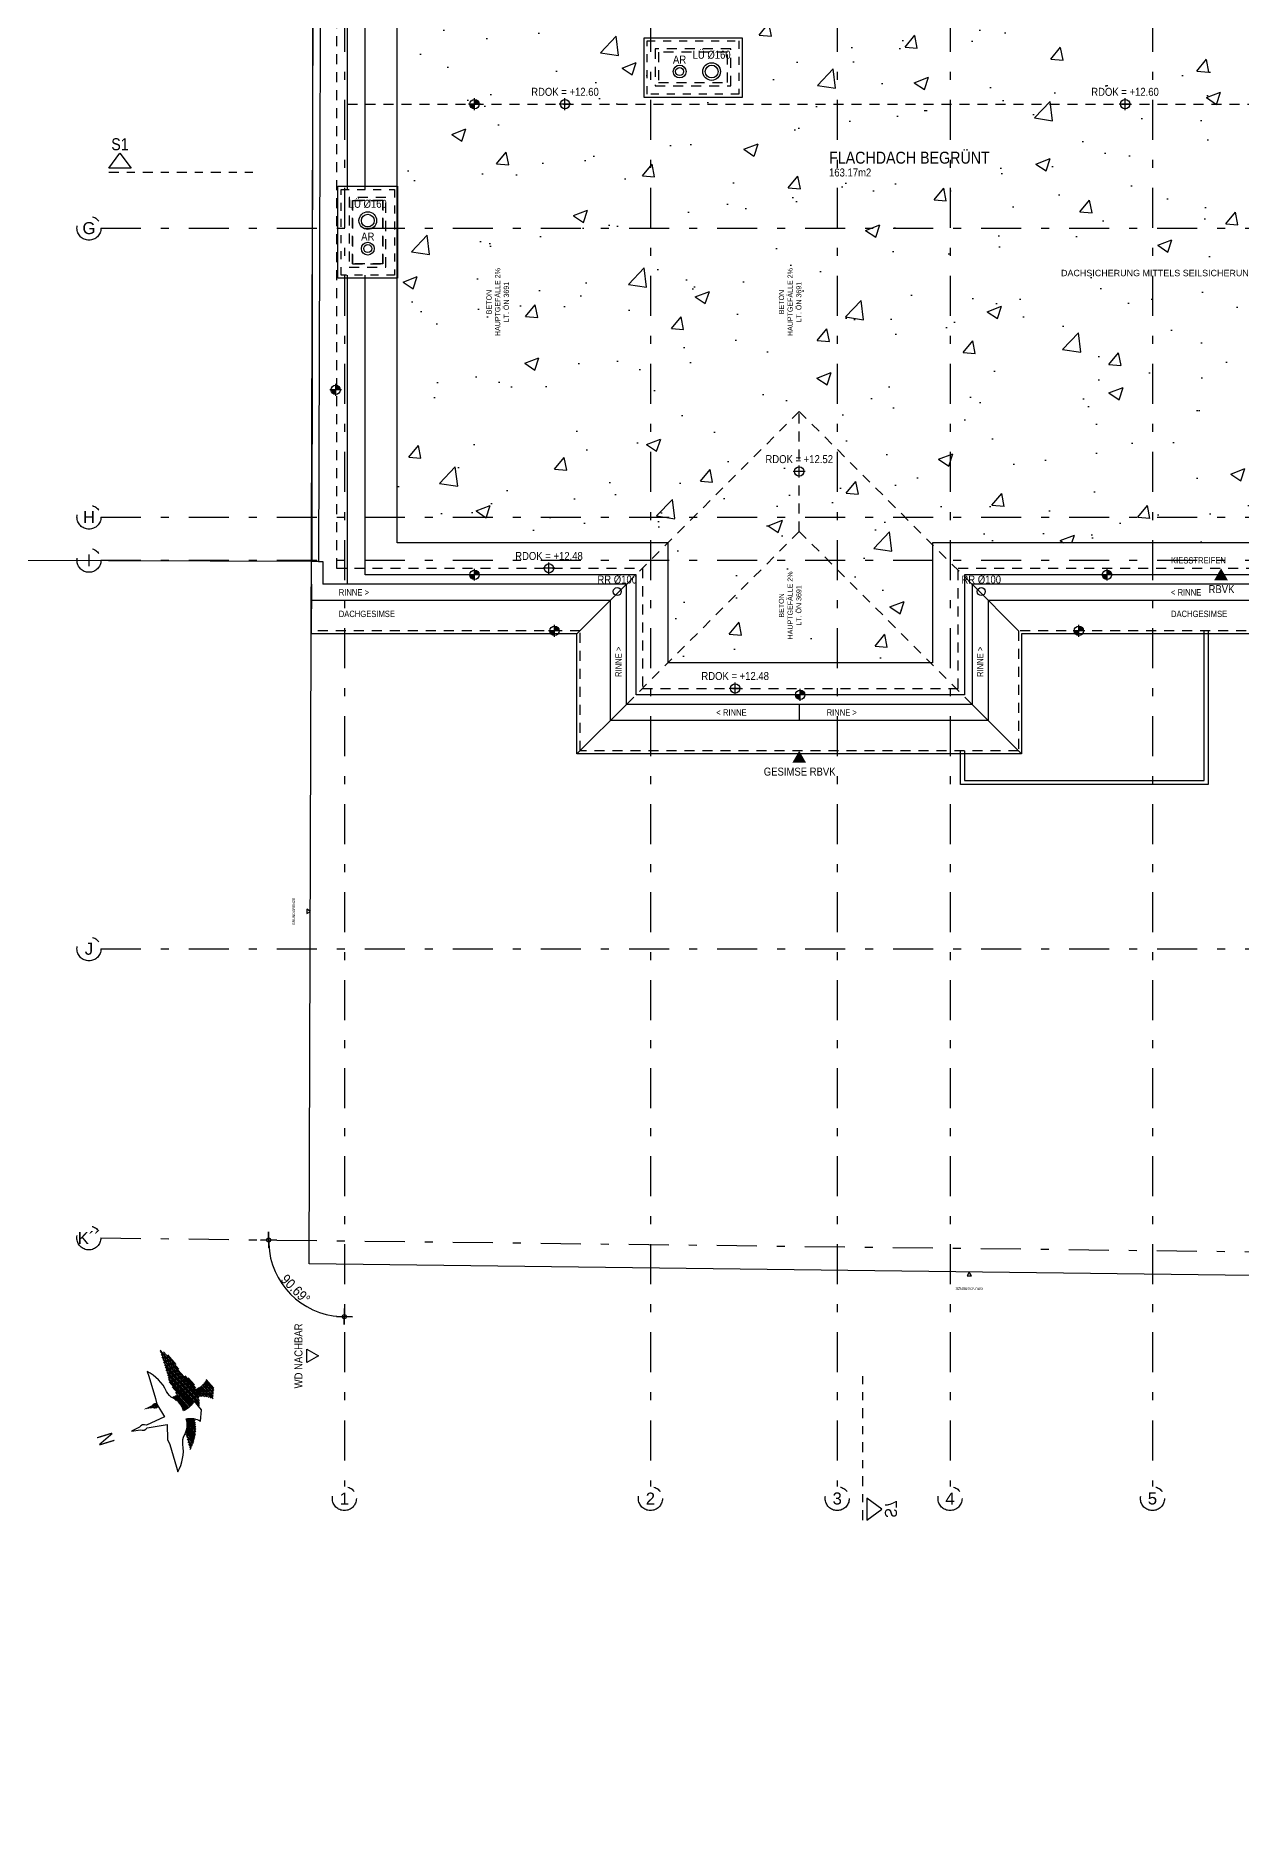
# Model space of a CAD drawing. Header units: millimetres. Extents: x 2821 to 2886, y 1688 to 1792.
# Drawn here: x 2850.16 to 2865.22, y 1706.77 to 1729.22 of the extents above; entities that cross this region are included whole.
import ezdxf
from ezdxf.enums import TextEntityAlignment as Align

# ---------------------------------------------------------------- set-up
doc = ezdxf.new("R2010")
doc.units = ezdxf.units.MM
for name, pattern in [('DASHDOT', [1, 0.5, -0.25, 0, -0.25]), ('HIDDEN2', [0.1875, 0.125, -0.0625]), ('STRICHPUNKT', [1, 0.5, -0.25, 0, -0.25]), ('STRICHPUNKTX2', [2, 1, -0.5, 0, -0.5])]:
    doc.linetypes.add(name, pattern=pattern)
for name, color, linetype in [('00-TXT---------M0', 8, 'Continuous'), ('01-HID-G00-L04-ENTWÄSSERUNG', 8, 'HIDDEN2'), ('01-SCH-G00-L04-M0', 8, 'STRICHPUNKTX2'), ('01-SYM-G00-L04-M0', 8, 'Continuous'), ('01-TXT---------M0', 1, 'Continuous'), ('01-TXT---------PP', 1, 'Continuous'), ('01-TXT-G00-L04-M0', 1, 'Continuous'), ('02-ANS-G00-L04-M0', 8, 'Continuous'), ('02-AXO-G00-L04-M0', 8, 'STRICHPUNKT'), ('02-DIM-G00-L04-ACHSEN', 8, 'Continuous'), ('02-FIL-G00-L04-GRÜN', 72, 'Continuous'), ('02-HID-G00-L04-M0', 8, 'HIDDEN2'), ('02-TWB-G00-L04-M0', 5, 'Continuous'), ('03-ANS-G00-L04-M0', 8, 'Continuous'), ('03-SYM-G00-L04-M0', 8, 'Continuous'), ('07-TXT---------M0', 8, 'Continuous'), ('09-FIL-G00-L04-BLAU', 161, 'Continuous'), ('09-VER-G00-L04-GEBÄUDE', 5, 'Continuous'), ('09-VER-G00-L04-GRUNDSTÜCKSGRENZE', 161, 'Continuous')]:
    doc.layers.add(name, color=color, linetype=linetype)
doc.styles.add('ARIAL', font='arial.ttf', dxfattribs={"width": 0.85})
doc.styles.add('NORM7', font='norm.shx', dxfattribs={"width": 0.65})
doc.styles.get("Standard").update_dxf_attribs({"font": 'arial.ttf'})
doc.dimstyles.new('pp chromy&schneider', dxfattribs={"dimscale": 0.005, "dimtxt": 25, "dimasz": 10, "dimexe": 0, "dimexo": 0, "dimgap": 5, "dimtad": 1, "dimdec": 1, "dimlfac": 100, "dimrnd": 0.1, "dimzin": 9, "dimdsep": 46, "dimtxsty": 'ARIAL', "dimblk": 'c&s kote', "dimcen": 0, "dimse1": 1, "dimse2": 1, "dimclrd": 8, "dimclrt": 8, "dimadec": 0, "dimazin": 0, "dimtfac": 0.75, "dimtdec": 1, "dimtix": 1, "dimtmove": 2, "dimatfit": 0, "dimldrblk": 'NONE', "dimfxl": 1, "dimtolj": 1, "dimlwd": -1, "dimarcsym": 0})

# ---------------------------------------------------------------- blocks, each defined once
blk = doc.blocks.new('01-HK3')
blk.add_lwpolyline([(0, 0), (0.042, 0.073), (-0.042, 0.073)], close=True)
at = {"color": 0, "style": 'ARIAL', "width": 0.85}
blk.add_attdef('HEIGHT', text='', height=0.05, dxfattribs=at).set_placement((0, 0.35), align=Align.TOP_CENTER)
blk = doc.blocks.new('schnittführung')
at = {"color": 4, "linetype": 'DASHDOT', "ltscale": 0.25}
blk.add_line((0.237, -0.138), (0.237, 1.662), dxfattribs=at)
blk.add_line((0.237, -0.138), (0.237, 1.662), dxfattribs=at)
blk.add_line((0.237, -0.138), (0.237, 1.662), dxfattribs=at)
at = {"color": 4}
blk.add_lwpolyline([(0.187, 0.138), (0.187, -0.138), (0, 0)], close=True, dxfattribs=at)
at = {"layer": '07-TXT---------M0', "color": 9, "style": 'ARIAL', "text_generation_flag": 6, "width": 0.85}
blk.add_attdef('SCHNITT', text='', height=0.15, rotation=270, dxfattribs=at).set_placement((-0.037, 0), align=Align.CENTER)
blk = doc.blocks.new('*X39')
at = {"color": 0}
for p, q in [((18.51, 8.999), (18.515, 9.005)), ((18.516, 8.97), (18.528, 8.982)), ((18.522, 8.94), (18.54, 8.959)), ((18.527, 8.911), (18.553, 8.936)), ((18.533, 8.881), (18.566, 8.914)), ((18.536, 8.778), (18.606, 8.848)), ((18.539, 8.852), (18.578, 8.891)), ((18.539, 8.816), (18.591, 8.868)), ((18.542, 8.749), (18.626, 8.833)), ((18.554, 8.725), (18.642, 8.813)), ((18.569, 8.705), (18.654, 8.79)), ((18.618, 8.011), (19.038, 8.431)), ((18.637, 7.995), (19.145, 8.503)), ((18.653, 7.799), (19.461, 8.607)), ((18.655, 8.755), (18.661, 8.762)), ((18.656, 7.979), (19.192, 8.515)), ((18.677, 7.964), (19.24, 8.528)), ((18.688, 7.799), (19.517, 8.628)), ((18.699, 7.951), (19.293, 8.545)), ((18.721, 7.938), (19.349, 8.566)), ((18.725, 7.801), (19.573, 8.648)), ((18.742, 8.312), (18.82, 8.39)), ((18.745, 7.926), (19.405, 8.587)), ((18.767, 7.807), (19.629, 8.669)), ((18.785, 8.391), (18.808, 8.413)), ((18.814, 7.819), (19.685, 8.69)), ((18.848, 7.817), (19.741, 8.71)), ((18.854, 7.788), (19.803, 8.737)), ((18.858, 7.756), (19.838, 8.736)), ((19.436, 8.299), (19.802, 8.665)), ((19.535, 8.363), (19.738, 8.566)), ((17.716, 7.923), (17.782, 7.989)), ((17.741, 7.913), (17.838, 8.01)), ((17.767, 7.903), (17.894, 8.03)), ((17.794, 7.894), (17.95, 8.051)), ((17.821, 7.886), (18.006, 8.071)), ((17.849, 7.879), (18.041, 8.071)), ((17.877, 7.872), (18.069, 8.063)), ((17.907, 7.866), (18.097, 8.057)), ((17.937, 7.861), (18.128, 8.052)), ((17.968, 7.857), (18.161, 8.049)), ((18, 7.853), (18.196, 8.049)), ((18.033, 7.851), (18.234, 8.052)), ((18.068, 7.85), (18.276, 8.059)), ((18.103, 7.85), (18.325, 8.072)), ((18.14, 7.852), (18.35, 8.061)), ((18.179, 7.855), (18.355, 8.031)), ((18.219, 7.86), (18.358, 7.999)), ((18.526, 8.132), (18.55, 8.155)), ((18.539, 8.109), (18.629, 8.199)), ((18.553, 8.088), (18.832, 8.367)), ((18.568, 8.067), (18.845, 8.344)), ((18.583, 8.048), (18.857, 8.321)), ((18.6, 8.029), (18.917, 8.345)), ((19.037, 7.9), (19.293, 8.156)), ((19.107, 7.935), (19.256, 8.084)), ((17.667, 7.945), (17.679, 7.956)), ((17.691, 7.933), (17.73, 7.972)), ((18.262, 7.867), (18.359, 7.965)), ((18.304, 7.875), (18.358, 7.928)), ((18.342, 7.877), (18.352, 7.887)), ((18.82, 7.506), (19.097, 7.783)), ((18.829, 7.55), (19.08, 7.802)), ((18.845, 7.602), (19.064, 7.821)), ((18.854, 7.646), (19.05, 7.842)), ((18.854, 7.505), (19.114, 7.765)), ((18.858, 7.686), (19.036, 7.864)), ((18.859, 7.722), (19.023, 7.886)), ((18.889, 7.504), (19.133, 7.748)), ((18.923, 7.503), (19.152, 7.732)), ((18.957, 7.502), (19.173, 7.717)), ((18.992, 7.501), (19.194, 7.703)), ((19.026, 7.5), (19.216, 7.69)), ((19.061, 7.499), (19.24, 7.679))]:
    blk.add_line(p, q, dxfattribs=at)
blk = doc.blocks.new('nordente')
blk.add_line((-0.464, -0.529), (-0.461, -0.54))
blk.add_lwpolyline([(0.89, 0.003), (0.671, 0.036, 0.372109), (0.492, 0.036), (-0.006, 0.104), (0.091, 0.466), (0.077, 0.605), (0.077, 1.193), (0.084, 1.315, 0.167923), (-0.239, 0.696, -0.165355), (-0.351, 0.48, 0.21005), (-0.504, 0.107, -0.179114), (-0.831, 0.271), (-0.938, 0.003), (-0.831, -0.265, -0.179114), (-0.504, -0.102, 0.21005), (-0.351, -0.474, -0.165355), (-0.239, -0.69, 0.167923), (0.084, -1.309), (0.077, -1.188), (0.077, -0.599), (0.091, -0.46), (-0.006, -0.098), (0.492, -0.031, 0.372109), (0.671, -0.031)], format="xyb", close=True)
at = {"xscale": 1.124999999999997, "yscale": 1.124999999999997, "zscale": 1.124999999999997, "rotation": 249.7859252661306}
blk.add_blockref('*X39', (-1.902, 22.615), dxfattribs=at)
at = {"style": 'NORM7', "width": 0.75}
blk.add_text('N', height=0.394, rotation=270, dxfattribs=at).set_placement((1.368, 0.003), align=Align.CENTER)
blk = doc.blocks.new('c&s kote')
at = {"color": 8}
for p, q in [((0, -2), (0, 2)), ((0, 2), (0, -2)), ((-2, 0), (2, 0)), ((2, 0), (-2, 0))]:
    blk.add_line(p, q, dxfattribs=at)
blk.add_circle((0, 0), 0.5, dxfattribs=at)
blk = doc.blocks.new('*D1161')
at = {"layer": '02-DIM-G00-L04-ACHSEN', "color": 8, "transparency": 16777216}
blk.add_arc((2882.186, 1743.554), 0.378, 7.5792, 82.4208, dxfattribs=at)
at = {"layer": 'Defpoints', "color": 0, "transparency": 16777216}
for p in [(2882.186, 1746.018), (2882.513, 1743.743), (2850.897, 1743.554), (2884.586, 1743.554), (2882.186, 1711.09)]:
    blk.add_point(p, dxfattribs=at)
at = {"layer": '02-DIM-G00-L04-ACHSEN', "color": 8, "transparency": 16777216, "xscale": 0.05, "yscale": 0.05, "zscale": 0.05}
for p, rotation in [((2882.186, 1743.932), 176.2103799030817), ((2882.564, 1743.554), 273.7896200982518)]:
    blk.add_blockref('c&s kote', p, dxfattribs=dict(at, rotation=rotation))
at = {"layer": '02-DIM-G00-L04-ACHSEN', "color": 8, "transparency": 16777216, "insert": (2882.516, 1743.884), "char_height": 0.125, "attachment_point": 5, "rotation": 315, "style": 'ARIAL'}
blk.add_mtext('\\A1;90.00°', dxfattribs=at)
blk = doc.blocks.new('_None')
blk = doc.blocks.new('*D1198')
at = {"layer": '02-DIM-G00-L04-ACHSEN', "color": 8, "transparency": 16777216}
blk.add_arc((2854.016, 1714.161), 0.947, 182.3395, 266.973, dxfattribs=at)
at = {"layer": 'Defpoints', "color": 0, "transparency": 16777216}
for p in [(2854.016, 1746.018), (2850.973, 1714.197), (2853.192, 1713.694), (2884.586, 1713.794), (2854.016, 1711.09)]:
    blk.add_point(p, dxfattribs=at)
at = {"layer": '02-DIM-G00-L04-ACHSEN', "color": 8, "transparency": 16777216, "xscale": 0.05, "yscale": 0.05, "zscale": 0.05}
for p, rotation in [((2853.069, 1714.172), 90.82598231942104), ((2854.016, 1713.214), 358.4865013265463)]:
    blk.add_blockref('c&s kote', p, dxfattribs=dict(at, rotation=rotation))
at = {"layer": '02-DIM-G00-L04-ACHSEN', "color": 8, "transparency": 16777216, "insert": (2853.406, 1713.558), "char_height": 0.125, "attachment_point": 5, "rotation": 314.6562, "style": 'ARIAL'}
blk.add_mtext('\\A1;90.69°', dxfattribs=at)
blk = doc.blocks.new('*D1199')
at = {"layer": '02-DIM-G00-L04-ACHSEN', "color": 8, "transparency": 16777216}
blk.add_arc((2882.186, 1713.823), 0.916, 273.127, 356.1855, dxfattribs=at)
at = {"layer": 'Defpoints', "color": 0, "transparency": 16777216}
for p in [(2882.186, 1746.018), (2850.973, 1714.197), (2884.586, 1713.794), (2882.641, 1713.027), (2882.186, 1711.09)]:
    blk.add_point(p, dxfattribs=at)
at = {"layer": '02-DIM-G00-L04-ACHSEN', "color": 8, "transparency": 16777216, "xscale": 0.05, "yscale": 0.05, "zscale": 0.05}
for p, rotation in [((2883.102, 1713.812), 87.74900272405769), ((2882.186, 1712.906), 181.563480922196)]:
    blk.add_blockref('c&s kote', p, dxfattribs=dict(at, rotation=rotation))
at = {"layer": '02-DIM-G00-L04-ACHSEN', "color": 8, "transparency": 16777216, "insert": (2882.892, 1713.108), "char_height": 0.125, "attachment_point": 5, "rotation": 224.6562, "style": 'ARIAL'}
blk.add_mtext('\\A1;89.31°', dxfattribs=at)
blk = doc.blocks.new('01-HK2')
for p, q in [((0.098, 0), (-0.098, 0)), ((0, -0.098), (0, 0.098))]:
    blk.add_line(p, q)
blk.add_circle((0, 0), 0.0773)
at = {"layer": '01-TXT---------M0', "color": 8, "style": 'ARIAL', "width": 0.85}
blk.add_attdef('HEIGHT', text='', height=0.1, rotation=360, dxfattribs=at).set_placement((0, 0.132), align=Align.BOTTOM_CENTER)
blk = doc.blocks.new('01-SQM')
at = {"layer": '01-TXT---------M0', "color": 1, "style": 'ARIAL', "width": 0.85}
blk.add_attdef('ROOM', (0, 0), '', height=0.15, dxfattribs=at)
blk.add_attdef('AREA', text='', height=0.1, dxfattribs=at).set_placement((0, -0.06), align=Align.TOP_LEFT)
at = {"layer": '01-TXT---------PP', "color": 1, "style": 'ARIAL', "width": 0.85}
blk.add_attdef('NR', text='', height=0.15, dxfattribs=at).set_placement((-0.117, 0), align=Align.RIGHT)
blk.add_attdef('FLOOR', text='', height=0.1, dxfattribs=at).set_placement((0, -0.26), align=Align.TOP_LEFT)
blk = doc.blocks.new('03-rar')
blk.add_circle((0, 0), 0.05)
at = {"layer": '01-TXT---------M0', "color": 8, "style": 'ARIAL', "width": 0.85}
blk.add_attdef('RR', text='', height=0.1, dxfattribs=at).set_placement((0, 0.1), align=Align.CENTER)
blk = doc.blocks.new('01-hk4')
blk.add_lwpolyline([(0, 0, 0, 0.270625, 0), (0, 0.234375, 0.270625, 0.270625, 0)], format="xyseb")
at = {"layer": '00-TXT---------M0', "color": 8, "style": 'ARIAL', "width": 0.85}
blk.add_attdef('HEIGHT', text='', height=0.1, dxfattribs=at).set_placement((0, 0.35), align=Align.CENTER)

msp = doc.modelspace()

# ---------------------------------------------------------------- hatches: boundary and pattern name
at = {"layer": '02-FIL-G00-L04-GRÜN'}
h = msp.add_hatch(dxfattribs=at)
h.set_pattern_fill('AR-CONC,_O', color=256, scale=0.01, angle=107.33899)
h.set_pattern_definition([(50.2925, (2796.0732, 1683.6941), (1.822637, -0.15009), [0.1905, -2.0955]), (355.2925, (2796.0732, 1683.6941), (-0.362176, 1.908743), [0.1524, -1.6764]), (100.7435, (2796.225, 1683.6816), (1.460468, 1.758644), [0.1619, -1.7809]), (46.4767, (2796.0706, 1684.2021), (2.7129, -0.40658), [0.28575, -3.14325]), (96.928, (2796.2967, 1684.1683), (2.36138, 2.48634), [0.24285, -2.67135]), (351.4765, (2796.0706, 1684.202), (2.36139, 2.48634), [0.2286, -2.5146]), (21.2925, (2796.3252, 1684.0764), (1.52135, -1.014903), [0.1905, -2.0955]), (326.2925, (2796.3252, 1684.0764), (0.60861, 1.84501), [0.1524, -1.6764]), (71.7439, (2796.452, 1683.9919), (2.129956, 0.83011), [0.1619, -1.7809]), (37.79245, (2796.0732, 1683.69414), (0.02657, 0.845697), [0, -1.65608, 0, -1.7018, 0, -1.68275]), (7.7925, (2796.0732, 1683.6941), (0.6630745, 1.005203), [0, -0.97028, 0, -1.61798, 0, -0.64135]), (327.79245, (2795.5068, 1683.69125), (1.3561807, -0.050366), [0, -0.635, 0, -1.9812, 0, -2.6289]), (317.7925, (2795.2528, 1683.69), (1.479975, 0.261822), [0, -0.8255, 0, -1.31572, 0, -1.8669])])
h.paths.add_polyline_path([(2863.8958, 1735.3441), (2860.3958, 1735.3441), (2860.3958, 1733.8441), (2854.6758, 1733.8441), (2854.6758, 1722.8841), (2858.0608, 1722.8841), (2858.0608, 1721.3841), (2861.3658, 1721.3841), (2861.3658, 1722.8841), (2866.2358, 1722.8841), (2866.2358, 1726.6641), (2866.2358, 1733.8441), (2863.8958, 1733.8441)])
h.paths.add_polyline_path([(2858.9458, 1729.1541), (2858.9458, 1728.4891), (2857.8758, 1728.4891), (2857.8758, 1729.1541)], flags=16)
h.paths.add_polyline_path([(2858.7158, 1728.7711, -1), (2858.4958, 1728.7722, -1)], flags=0)
h.paths.add_polyline_path([(2858.6858, 1728.7712, -1), (2858.5258, 1728.772, -1)], flags=0)
h.paths.add_polyline_path([(2858.2558, 1728.7714, -1), (2858.1558, 1728.7719, -1)], flags=0)

# ---------------------------------------------------------------- linework, layer by layer
for p, q in [((2855.6428, 1728.2899), (2855.6428, 1728.4384)), ((2855.717, 1728.3641), (2855.5686, 1728.3641)), ((2853.9069, 1724.7199), (2853.9069, 1724.8684)), ((2853.9811, 1724.7941), (2853.8327, 1724.7941)), ((2855.6428, 1722.4099), (2855.6428, 1722.5584)), ((2863.5478, 1722.4099), (2863.5478, 1722.5584)), ((2855.717, 1722.4841), (2855.5686, 1722.4841)), ((2863.622, 1722.4841), (2863.4736, 1722.4841)), ((2856.717, 1721.7841), (2856.5686, 1721.7841)), ((2856.6428, 1721.7099), (2856.6428, 1721.8584)), ((2863.2712, 1721.7841), (2863.1228, 1721.7841)), ((2863.197, 1721.7099), (2863.197, 1721.8584)), ((2859.787, 1720.9841), (2859.6386, 1720.9841)), ((2859.7128, 1720.9099), (2859.7128, 1721.0584))]:
    msp.add_line(p, q)
for centre in [(2855.6428, 1728.3641), (2853.9069, 1724.7941), (2855.6428, 1722.4841), (2863.5478, 1722.4841), (2856.6428, 1721.7841), (2863.197, 1721.7841), (2859.7128, 1720.9841)]:
    msp.add_circle(centre, 0.0586)
for points in [[(2855.6428, 1728.4227), (2855.6842, 1728.4056), (2855.6428, 1728.3641)], [(2855.6428, 1728.3641), (2855.7014, 1728.3641), (2855.6842, 1728.4056)], [(2855.5842, 1728.3641), (2855.6014, 1728.3227), (2855.6428, 1728.3641)], [(2855.6014, 1728.3227), (2855.6428, 1728.3055), (2855.6428, 1728.3641)], [(2853.9069, 1724.8527), (2853.9483, 1724.8356), (2853.9069, 1724.7941)], [(2853.9069, 1724.7941), (2853.9655, 1724.7941), (2853.9483, 1724.8356)], [(2853.8483, 1724.7941), (2853.8654, 1724.7527), (2853.9069, 1724.7941)], [(2853.8654, 1724.7527), (2853.9069, 1724.7355), (2853.9069, 1724.7941)], [(2855.5842, 1722.4841), (2855.6014, 1722.4427), (2855.6428, 1722.4841)], [(2855.6014, 1722.4427), (2855.6428, 1722.4255), (2855.6428, 1722.4841)], [(2855.6428, 1722.5427), (2855.6842, 1722.5256), (2855.6428, 1722.4841)], [(2855.6428, 1722.4841), (2855.7014, 1722.4841), (2855.6842, 1722.5256)], [(2863.4892, 1722.4841), (2863.5064, 1722.4427), (2863.5478, 1722.4841)], [(2863.5064, 1722.4427), (2863.5478, 1722.4255), (2863.5478, 1722.4841)], [(2863.5478, 1722.5427), (2863.5892, 1722.5256), (2863.5478, 1722.4841)], [(2863.5478, 1722.4841), (2863.6064, 1722.4841), (2863.5892, 1722.5256)], [(2856.5842, 1721.7841), (2856.6014, 1721.7427), (2856.6428, 1721.7841)], [(2856.6014, 1721.7427), (2856.6428, 1721.7255), (2856.6428, 1721.7841)], [(2856.6428, 1721.8427), (2856.6842, 1721.8256), (2856.6428, 1721.7841)], [(2856.6428, 1721.7841), (2856.7014, 1721.7841), (2856.6842, 1721.8256)], [(2863.1384, 1721.7841), (2863.1556, 1721.7427), (2863.197, 1721.7841)], [(2863.1556, 1721.7427), (2863.197, 1721.7255), (2863.197, 1721.7841)], [(2863.197, 1721.8427), (2863.2384, 1721.8256), (2863.197, 1721.7841)], [(2863.197, 1721.7841), (2863.2556, 1721.7841), (2863.2384, 1721.8256)], [(2859.6542, 1720.9841), (2859.6714, 1720.9427), (2859.7128, 1720.9841)], [(2859.6714, 1720.9427), (2859.7128, 1720.9255), (2859.7128, 1720.9841)], [(2859.7128, 1721.0427), (2859.7542, 1721.0256), (2859.7128, 1720.9841)], [(2859.7128, 1720.9841), (2859.7714, 1720.9841), (2859.7542, 1721.0256)]]:
    msp.add_solid(points)
at = {"layer": '01-HID-G00-L04-ENTWÄSSERUNG'}
for points in [[(2854.0558, 1728.3641), (2867.2358, 1728.3641)], [(2859.7008, 1724.5241), (2857.5408, 1722.3641)], [(2859.7008, 1723.0241), (2859.7008, 1724.5241)], [(2859.7008, 1724.5241), (2861.8608, 1722.3641)], [(2859.7008, 1723.0241), (2857.5408, 1720.8641)], [(2859.7008, 1723.0241), (2861.8608, 1720.8641)]]:
    msp.add_lwpolyline(points, dxfattribs=at)
for points in [[(2856.1343, 1726.0911, 0, 0, 0), (2856.1343, 1725.8411, 0.05, 0, 0), (2856.1343, 1725.6911, 0, 0, 0)], [(2859.7902, 1726.0911, 0, 0, 0), (2859.7902, 1725.8411, 0.05, 0, 0), (2859.7902, 1725.6911, 0, 0, 0)], [(2859.7902, 1722.3002, 0, 0, 0), (2859.7902, 1722.0502, 0.05, 0, 0), (2859.7902, 1721.9002, 0, 0, 0)]]:
    msp.add_lwpolyline(points, format="xyseb", dxfattribs=at)
at = {"layer": '02-ANS-G00-L04-M0'}
for p, q in [((2857.5408, 1722.3641), (2853.7458, 1722.3641)), ((2857.5408, 1720.8641), (2857.5408, 1722.3641)), ((2866.1858, 1722.3641), (2861.8608, 1722.3641)), ((2861.8608, 1722.3641), (2861.8608, 1720.8641)), ((2861.8608, 1720.8641), (2857.5408, 1720.8641))]:
    msp.add_line(p, q, dxfattribs=at)
for points in [[(2854.2758, 1727.2991), (2854.2758, 1734.2441), (2859.9958, 1734.2441), (2859.9958, 1735.7441), (2864.2958, 1735.7441), (2864.2958, 1734.2441), (2866.1858, 1734.2441)], [(2866.2358, 1722.8841), (2861.3658, 1722.8841), (2861.3658, 1721.3841), (2858.0608, 1721.3841), (2858.0608, 1722.8841), (2854.6758, 1722.8841), (2854.6758, 1733.8441), (2860.3958, 1733.8441), (2860.3958, 1735.3441), (2863.8958, 1735.3441), (2863.8958, 1733.8441), (2866.2358, 1733.8441)], [(2854.0558, 1727.2991), (2854.0558, 1734.3641)], [(2854.0558, 1722.3641), (2854.0558, 1726.2291)], [(2866.1858, 1722.4841), (2861.7658, 1722.4841), (2861.7658, 1720.9841), (2857.6608, 1720.9841), (2857.6608, 1722.4841), (2854.2758, 1722.4841), (2854.2758, 1726.2291)], [(2853.6918, 1722.6484), (2853.7458, 1722.6484), (2853.7458, 1722.3641)], [(2853.6038, 1722.3646), (2853.6019, 1721.7441)], [(2856.9208, 1721.7441), (2857.5408, 1722.3641)], [(2862.4408, 1721.7841), (2861.8608, 1722.3641)], [(2866.1858, 1722.1641), (2862.0608, 1722.1641), (2862.0608, 1720.6641), (2857.3408, 1720.6641), (2857.3408, 1722.1641), (2853.6032, 1722.1641)], [(2866.1858, 1721.7441), (2862.4808, 1721.7441), (2862.4808, 1720.2441), (2856.9208, 1720.2441), (2856.9208, 1721.7441), (2853.602, 1721.7441)], [(2864.8108, 1721.7841), (2864.8108, 1719.8641), (2861.7158, 1719.8641), (2861.7158, 1720.2841)], [(2861.7658, 1720.2841), (2861.7658, 1719.9141), (2864.7608, 1719.9141), (2864.7608, 1721.7841)], [(2857.5408, 1720.8641), (2856.9208, 1720.2441)], [(2859.7008, 1720.8641), (2859.7008, 1720.6641)], [(2861.8608, 1720.8641), (2862.4808, 1720.2441)]]:
    msp.add_lwpolyline(points, dxfattribs=at)
for points in [[(2857.7608, 1728.4491), (2857.7608, 1729.1941), (2858.9858, 1729.1941), (2858.9858, 1728.4491)], [(2853.9358, 1727.3391), (2854.6808, 1727.3391), (2854.6808, 1726.1891), (2853.9358, 1726.1891)]]:
    msp.add_lwpolyline(points, close=True, dxfattribs=at)
at = {"layer": '02-AXO-G00-L04-M0'}
for points in [[(2854.0158, 1746.0178), (2854.0158, 1711.0904)], [(2857.8408, 1746.0178), (2857.8408, 1711.0904)], [(2860.1758, 1746.0178), (2860.1758, 1711.0904)], [(2861.5858, 1746.0178), (2861.5858, 1711.0904)], [(2864.1158, 1746.0178), (2864.1158, 1711.0904)], [(2850.9732, 1726.8141), (2884.5858, 1726.8141)], [(2850.9732, 1723.2041), (2884.5858, 1723.2041)], [(2850.9732, 1722.6641), (2884.5858, 1722.6641)], [(2850.9732, 1717.8091), (2884.5858, 1717.8091)], [(2850.9732, 1714.1973), (2884.5858, 1713.794)]]:
    msp.add_lwpolyline(points, dxfattribs=at)
for centre in [(2850.8232, 1726.8141), (2850.8232, 1723.2041), (2850.8232, 1722.6641), (2850.8232, 1717.8091), (2850.8215, 1714.1973), (2854.0158, 1710.9404), (2857.8408, 1710.9404), (2860.1758, 1710.9404), (2861.5858, 1710.9404), (2864.1158, 1710.9404)]:
    msp.add_circle(centre, 0.15, dxfattribs=at)
at = {"layer": '02-HID-G00-L04-M0'}
for points in [[(2868.9358, 1734.1641), (2864.2158, 1734.1641), (2864.2158, 1735.6641), (2860.0758, 1735.6641), (2860.0758, 1734.1641), (2853.9158, 1734.1641), (2853.9158, 1722.5641), (2857.7408, 1722.5641), (2857.7408, 1721.0641), (2861.6858, 1721.0641), (2861.6858, 1722.5641), (2868.9358, 1722.5641)], [(2854.0758, 1726.3291), (2854.5358, 1726.3291), (2854.5358, 1727.1991), (2854.0758, 1727.1991), (2854.0758, 1726.3291)], [(2866.1858, 1721.7841), (2862.4408, 1721.7841), (2862.4408, 1720.2841), (2856.9608, 1720.2841), (2856.9608, 1721.7841), (2853.602, 1721.7841)]]:
    msp.add_lwpolyline(points, dxfattribs=at)
at = {"layer": '02-HID-G00-L04-M0', "ltscale": 0.5}
for points in [[(2857.8008, 1728.4891), (2857.8008, 1729.1541), (2858.9458, 1729.1541), (2858.9458, 1728.4891)], [(2853.9758, 1727.2991), (2854.6408, 1727.2991), (2854.6408, 1726.2291), (2853.9758, 1726.2291)]]:
    msp.add_lwpolyline(points, close=True, dxfattribs=at)
at = {"layer": '02-HID-G00-L04-M0'}
for points in [[(2857.9008, 1729.0541), (2857.9008, 1728.5941), (2858.8458, 1728.5941), (2858.8458, 1729.0541)], [(2854.1158, 1727.1591), (2854.4958, 1727.1591), (2854.4958, 1726.3691), (2854.1158, 1726.3691)]]:
    msp.add_lwpolyline(points, close=True, dxfattribs=at)
at = {"layer": '02-TWB-G00-L04-M0'}
msp.add_lwpolyline([(2826.4681, 1687.5427), (2826.5539, 1725.0245), (2826.6376, 1743.7249), (2837.4871, 1743.7981), (2837.3341, 1730.495), (2842.1857, 1730.466), (2842.2617, 1734.3822), (2853.625, 1734.365), (2853.625, 1734.365), (2853.61, 1722.6483), (2842.177, 1722.6868), (2842.2204, 1726.8054), (2837.3209, 1726.8197), (2837.2836, 1711.3177)], dxfattribs=at)
at = {"layer": '03-ANS-G00-L04-M0', "linetype": 'HIDDEN2'}
msp.add_lwpolyline([(2857.9408, 1729.0141), (2857.9408, 1728.6341), (2858.8058, 1728.6341), (2858.8058, 1729.0141)], close=True, dxfattribs=at)
msp.add_lwpolyline([(2854.1158, 1726.3691), (2854.4958, 1726.3691), (2854.4958, 1727.1591), (2854.1158, 1727.1591), (2854.1158, 1726.3691)], dxfattribs=at)
at = {"layer": '03-SYM-G00-L04-M0'}
for centre, radius in [((2858.2058, 1728.7716), 0.08), ((2858.6058, 1728.7716), 0.11), ((2854.3083, 1726.9091), 0.11), ((2854.3083, 1726.5591), 0.08)]:
    msp.add_circle(centre, radius, dxfattribs=at)
at = {"layer": '09-VER-G00-L04-GEBÄUDE', "ltscale": 1}
msp.add_lwpolyline([(2853.625, 1734.365), (2853.729, 1734.3645), (2853.6918, 1722.6484), (2853.61, 1722.6483)], dxfattribs=at)
at = {"layer": '09-VER-G00-L04-GRUNDSTÜCKSGRENZE'}
msp.add_lwpolyline([(2881.2358, 1713.5408), (2870.0728, 1713.6681), (2853.5776, 1713.8715), (2853.67, 1743.8156), (2826.752, 1743.7645), (2826.622, 1743.7651), (2826.7045, 1759.9328), (2826.7143, 1761.8452), (2841.708, 1761.9614), (2864.0708, 1762.0169), (2863.9531, 1743.8344), (2864.0873, 1743.8353), (2881.2358, 1743.8679)], close=True, dxfattribs=at)

# ---------------------------------------------------------------- block references
at = {"layer": '01-SCH-G00-L04-M0', "rotation": 270}
msp.add_blockref('schnittführung', (2851.211, 1727.7516), dxfattribs=at).add_auto_attribs({'SCHNITT': 'S1'})
at = {"layer": '01-SCH-G00-L04-M0'}
ref = msp.add_blockref('schnittführung', (2860.7347, 1710.8085), dxfattribs=dict(at, xscale=-1, rotation=359.9999999983325))
ref.add_attrib('SCHNITT', 'S7', dxfattribs={"layer": '07-TXT---------M0', "color": 9, "extrusion": (0, 0, -1), "height": 0.15, "rotation": 270, "style": 'ARIAL', "text_generation_flag": 6, "width": 0.85}).set_placement((-2860.772, 1710.8085), align=Align.CENTER)
at = {"layer": '01-SYM-G00-L04-M0'}
ref = msp.add_blockref('01-HK2', (2856.7732, 1728.3641), dxfattribs=dict(at, xscale=0.7575757580343634, yscale=0.7575757580735277, zscale=0.7575757580681662, rotation=1.76090814e-08))
ref.add_attrib('HEIGHT', 'RDOK = +12.60', dxfattribs={"layer": '01-TXT---------M0', "color": 8, "height": 0.1, "rotation": 0, "style": 'ARIAL', "width": 0.85}).set_placement((2856.7732, 1728.4384), align=Align.BOTTOM_CENTER)
ref = msp.add_blockref('01-HK2', (2863.7732, 1728.3641), dxfattribs=dict(at, xscale=0.7575757580343634, yscale=0.7575757580735277, zscale=0.7575757580681662, rotation=1.76090814e-08))
ref.add_attrib('HEIGHT', 'RDOK = +12.60', dxfattribs={"layer": '01-TXT---------M0', "color": 8, "height": 0.1, "rotation": 0, "style": 'ARIAL', "width": 0.85}).set_placement((2863.7732, 1728.4384), align=Align.BOTTOM_CENTER)
ref = msp.add_blockref('01-HK2', (2859.7008, 1723.7741), dxfattribs=dict(at, xscale=0.7575757580343634, yscale=0.7575757580735277, zscale=0.7575757580681662, rotation=1.76090814e-08))
ref.add_attrib('HEIGHT', 'RDOK = +12.52', dxfattribs={"layer": '01-TXT---------M0', "color": 8, "height": 0.1, "rotation": 0, "style": 'ARIAL', "width": 0.85}).set_placement((2859.7008, 1723.8484), align=Align.BOTTOM_CENTER)
ref = msp.add_blockref('01-HK2', (2856.5732, 1722.5641), dxfattribs=dict(at, xscale=0.7575757580343634, yscale=0.7575757580735277, zscale=0.7575757580681662, rotation=1.76090814e-08))
ref.add_attrib('HEIGHT', 'RDOK = +12.48', dxfattribs={"layer": '01-TXT---------M0', "color": 8, "height": 0.1, "rotation": 0, "style": 'ARIAL', "width": 0.85}).set_placement((2856.5732, 1722.6384), align=Align.BOTTOM_CENTER)
ref = msp.add_blockref('01-hk4', (2864.9732, 1722.5641), dxfattribs=dict(at, xscale=-0.6400000004214298, yscale=0.6400000004301472, zscale=0.6400000004327275, rotation=179.9999921209366))
ref.add_attrib('HEIGHT', 'RBVK', dxfattribs={"layer": '00-TXT---------M0', "color": 8, "extrusion": (0, 0, -1), "height": 0.1, "rotation": 180.00001, "style": 'ARIAL', "text_generation_flag": 4, "width": 0.85}).set_placement((-2864.9789, 1722.3539), align=Align.TOP_CENTER)
ref = msp.add_blockref('01-HK2', (2858.9001, 1721.0641), dxfattribs=dict(at, xscale=0.7575757580343634, yscale=0.7575757580735277, zscale=0.7575757580681662, rotation=1.76090814e-08))
ref.add_attrib('HEIGHT', 'RDOK = +12.48', dxfattribs={"layer": '01-TXT---------M0', "color": 8, "height": 0.1, "rotation": 0, "style": 'ARIAL', "width": 0.85}).set_placement((2858.9001, 1721.1384), align=Align.BOTTOM_CENTER)
ref = msp.add_blockref('01-hk4', (2859.7008, 1720.2841), dxfattribs=dict(at, xscale=-0.6400000004214298, yscale=0.6400000004301472, zscale=0.6400000004327275, rotation=179.9999921209366))
ref.add_attrib('HEIGHT', 'GESIMSE RBVK', dxfattribs={"layer": '00-TXT---------M0', "color": 8, "extrusion": (0, 0, -1), "height": 0.1, "rotation": 180.00001, "style": 'ARIAL', "text_generation_flag": 4, "width": 0.85}).set_placement((-2859.7065, 1720.0739), align=Align.TOP_CENTER)
at = {"layer": '01-TXT-G00-L04-M0', "rotation": 359.9999999933298}
msp.add_blockref('01-SQM', (2860.0732, 1727.6202), dxfattribs=at).add_auto_attribs({'ROOM': 'FLACHDACH BEGRÜNT', 'AREA': '163.17m2'})
at = {"layer": '02-ANS-G00-L04-M0', "xscale": 0.5000000000174988, "yscale": 0.5000000000174988, "zscale": 0.5, "rotation": 197.0465412750383}
msp.add_blockref('nordente', (2851.7809, 1711.9151), dxfattribs=at)
at = {"layer": '02-DIM-G00-L04-ACHSEN'}
ref = msp.add_blockref('01-HK3', (2853.6918, 1712.7226), dxfattribs=dict(at, xscale=-2.000000000014551, yscale=2.000000000014343, zscale=2, rotation=89.9999999766546))
ref.add_attrib('HEIGHT', 'WD NACHBAR', dxfattribs={"layer": '0', "color": 0, "extrusion": (0, 0, -1), "height": 0.1, "rotation": 270, "style": 'ARIAL', "text_generation_flag": 2, "width": 0.85}).set_placement((-2853.3918, 1712.7226), align=Align.TOP_CENTER)
at = {"layer": '03-SYM-G00-L04-M0', "rotation": 3.08492431e-08}
msp.add_blockref('03-rar', (2858.2058, 1728.7716), dxfattribs=at).add_auto_attribs({'RR': 'AR'})
at = {"layer": '03-SYM-G00-L04-M0'}
ref = msp.add_blockref('03-rar', (2858.6058, 1728.7716), dxfattribs=dict(at, xscale=1.600000000325962, yscale=1.600000000313616, zscale=1.600000000298864, rotation=3.64771455e-08))
ref.add_attrib('RR', 'LÜ %%C160', dxfattribs={"layer": '01-TXT---------M0', "color": 8, "height": 0.1, "rotation": 0, "style": 'ARIAL', "oblique": 360, "width": 0.85}).set_placement((2858.6058, 1728.9316), align=Align.CENTER)
ref = msp.add_blockref('03-rar', (2854.3083, 1726.9091), dxfattribs=dict(at, xscale=1.600000000325962, yscale=1.600000000313616, zscale=1.600000000298864))
ref.add_attrib('RR', 'LÜ %%C160', dxfattribs={"layer": '01-TXT---------M0', "color": 8, "height": 0.1, "rotation": 0, "style": 'ARIAL', "width": 0.85}).set_placement((2854.3083, 1727.0691), align=Align.CENTER)
for p, values in [((2854.3083, 1726.5591), {'RR': 'AR'}), ((2857.4258, 1722.2741), {'RR': 'RR %%c100'}), ((2861.9758, 1722.2741), {'RR': 'RR %%c100'})]:
    msp.add_blockref('03-rar', p, dxfattribs=at).add_auto_attribs(values)
at = {"layer": '09-FIL-G00-L04-BLAU', "yscale": 0.640000000858093, "zscale": 0.6400000009004617}
for p, xscale, rotation in [((2853.5912, 1718.2775), 0.6400000009161886, 90.00000002084408), ((2861.8252, 1713.7698), 0.6400000008870848, 180.0000000195412)]:
    msp.add_blockref('01-HK3', p, dxfattribs=dict(at, xscale=xscale, rotation=rotation)).add_auto_attribs({'HEIGHT': 'GRUNDGRENZE'})

# ---------------------------------------------------------------- texts
at = {"layer": '01-HID-G00-L04-ENTWÄSSERUNG', "char_height": 0.065, "width": 0.7646, "attachment_point": 8, "rotation": 90, "style": 'ARIAL'}
for insert in [(2856.0732, 1725.891), (2859.729, 1725.891), (2859.729, 1722.1002)]:
    msp.add_mtext('BETON\\PHAUPTGEFÄLLE 2%\\PLT. ÖN 3691', dxfattribs=dict(at, insert=insert))
at = {"layer": '01-SYM-G00-L04-M0', "insert": (2862.9732, 1726.2941), "char_height": 0.08, "width": 2.8358, "attachment_point": 1}
msp.add_mtext('{\\fArial|b0|i0|c0|p34;DACHSICHERUNG MITTELS SEILSICHERUNGSSYSTEM}', dxfattribs=at)
at = {"layer": '01-SYM-G00-L04-M0', "char_height": 0.08, "attachment_point": 4, "style": 'ARIAL'}
for s, insert, width in [('KIESSTREIFEN', (2864.3483, 1722.6641), 0.8332), ('RINNE >', (2853.9458, 1722.2641), 0.8332), ('< RINNE', (2864.3483, 1722.2641), 0.8332), ('DACHGESIMSE', (2853.9458, 1721.9941), 1.434604), ('DACHGESIMSE', (2864.3483, 1721.9941), 1.434604), ('< RINNE', (2858.6658, 1720.7641), 0.8332), ('RINNE >', (2860.0435, 1720.7641), 0.8332)]:
    msp.add_mtext(s, dxfattribs=dict(at, insert=insert, width=width))
at = {"layer": '01-SYM-G00-L04-M0', "char_height": 0.08, "width": 0.8332, "attachment_point": 4, "rotation": 90, "style": 'ARIAL'}
for insert in [(2857.4408, 1721.2068), (2861.9608, 1721.2068)]:
    msp.add_mtext('RINNE >', dxfattribs=dict(at, insert=insert))
at = {"layer": '02-AXO-G00-L04-M0', "char_height": 0.15, "width": 0.3033, "attachment_point": 5}
for s, insert in [('{\\fArial|b0|i0|c0|p34;G}', (2850.8232, 1726.8141)), ('{\\fArial|b0|i0|c0|p34;H}', (2850.8232, 1723.2041)), ('{\\fArial|b0|i0|c0|p34;I}', (2850.8232, 1722.6641)), ('{\\fArial|b0|i0|c0|p34;J}', (2850.8232, 1717.8091)), ('{\\fArial|b0|i0|c0|p34;5}', (2864.1158, 1710.9404))]:
    msp.add_mtext(s, dxfattribs=dict(at, insert=insert))
at = {"layer": '02-AXO-G00-L04-M0', "char_height": 0.15, "width": 0.3033, "attachment_point": 5, "rotation": 0}
for s, insert in [('{\\fArial|b0|i0|c0|p34;K´´}', (2850.8215, 1714.1973)), ('{\\fArial|b0|i0|c0|p34;1}', (2854.0158, 1710.9404)), ('{\\fArial|b0|i0|c0|p34;2}', (2857.8408, 1710.9404)), ('{\\fArial|b0|i0|c0|p34;3}', (2860.1758, 1710.9404)), ('{\\fArial|b0|i0|c0|p34;4}', (2861.5858, 1710.9404))]:
    msp.add_mtext(s, dxfattribs=dict(at, insert=insert))

# ---------------------------------------------------------------- dimensions: what is measured, and where the dimension line sits
at = {"layer": '02-DIM-G00-L04-ACHSEN'}
for base, line1, line2, picture, middle in [((2882.5134, 1743.7433), ((2850.8966, 1743.5541), (2884.5858, 1743.5541)), ((2882.1858, 1746.0178), (2882.1858, 1711.0904)), '*D1161', (2882.5161, 1743.8844)), ((2853.1924, 1713.6941), ((2854.0158, 1746.0178), (2854.0158, 1711.0904)), ((2850.9732, 1714.1973), (2884.5858, 1713.794)), '*D1198', (2853.4057, 1713.558)), ((2882.6408, 1713.0274), ((2882.1858, 1746.0178), (2882.1858, 1711.0904)), ((2850.9732, 1714.1973), (2884.5858, 1713.794)), '*D1199', (2882.8923, 1713.1078))]:
    dim = msp.add_angular_dim_2l(base=base, line1=line1, line2=line2, dimstyle='pp chromy&schneider', override={"dimzin": 8, "dimadec": 2}, dxfattribs=at)
    dim.commit()
    dim.dimension.update_dxf_attribs({"geometry": picture, "text_midpoint": middle})

doc.saveas('drawing.dxf')
